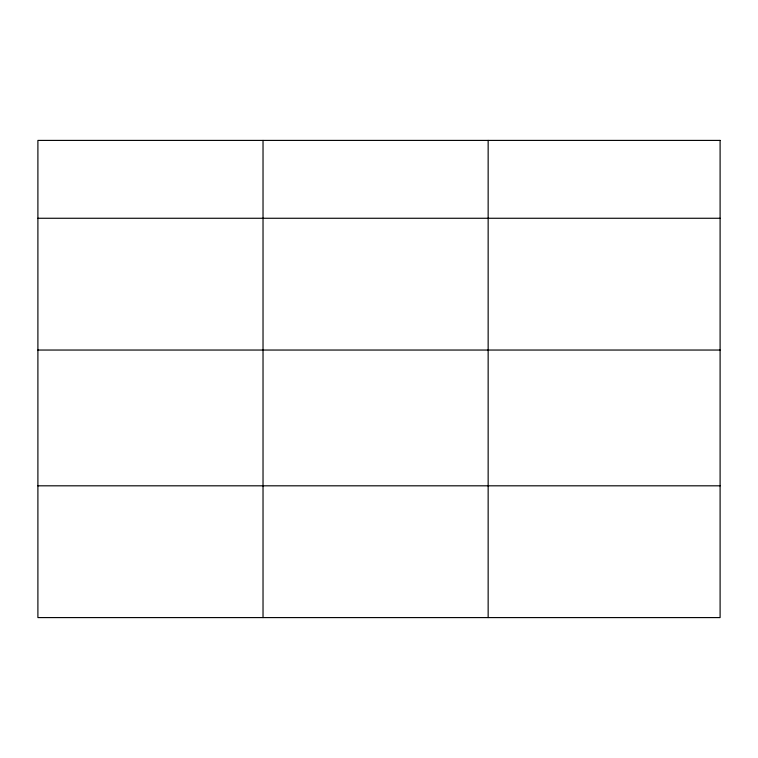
<?xml version="1.0" encoding="UTF-8"?>
<svg xmlns="http://www.w3.org/2000/svg" width="758" height="758" viewBox="0 0 758 758"><rect width="100%" height="100%" fill="white"/><g stroke="black" fill="none" stroke-linecap="round" stroke-linejoin="round"><path stroke-width="1.14" d="M37.9 218.266L720.1 218.266M37.9 350.044L720.1 350.044M37.9 485.812L720.1 485.812M488.152 140.41L488.152 617.59M263.026 140.41L263.026 617.59M720.1 140.41L37.9 140.41L37.9 617.59L720.1 617.59L720.1 140.41"/></g></svg>
